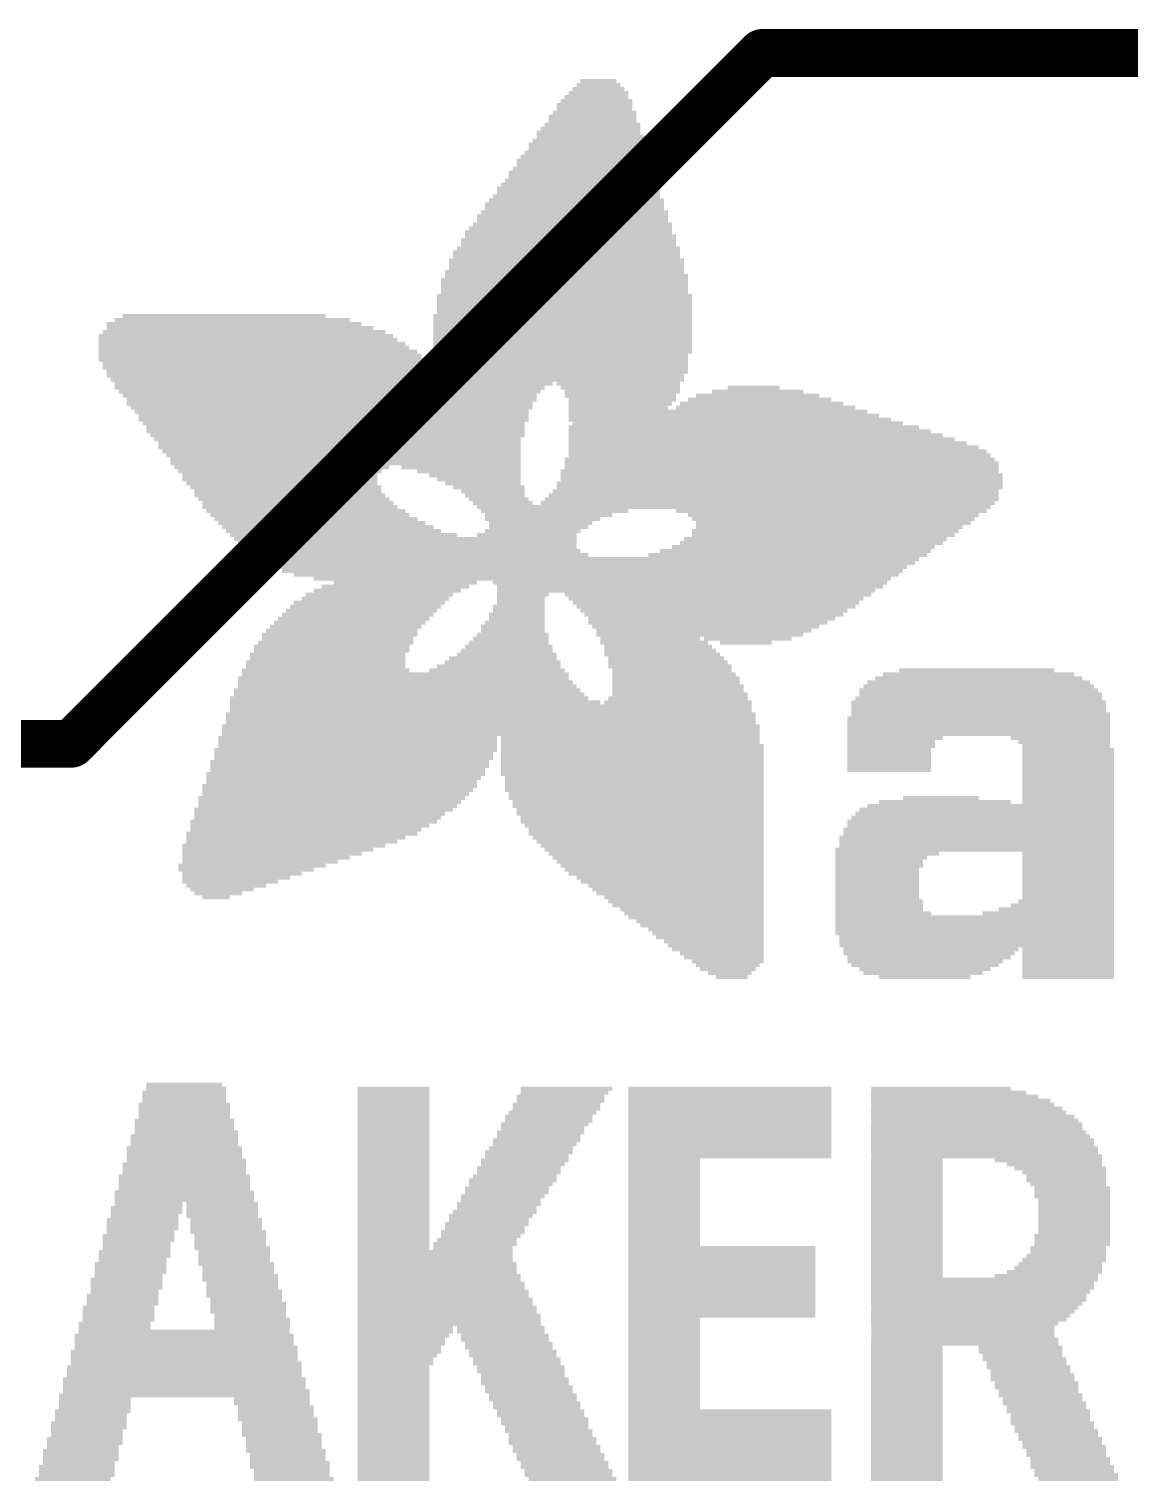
# Model space of a CAD drawing. Extents: x -11 to 71.5, y -12.5 to 39.9.
# Drawn here: x 48.94 to 54.79, y 10.57 to 18.29 of the extents above; entities that cross this region are included whole.
import ezdxf

# ---------------------------------------------------------------- set-up
doc = ezdxf.new("R2010")
doc.units = 0
doc.layers.add('1', color=12, linetype='CONTINUOUS')
doc.layers.add('21', color=40, linetype='CONTINUOUS')

# ---------------------------------------------------------------- blocks, each defined once
blk = doc.blocks.new('RECT')
blk.add_solid([(-0.5, -0.5), (0.5, -0.5), (-0.5, 0.5), (0.5, 0.5)])

msp = doc.modelspace()

# ---------------------------------------------------------------- linework, layer by layer
at = {"layer": '1', "const_width": 0.254}
for points in [[(49.161, 14.49), (52.832, 18.161)], [(52.832, 18.161), (61.722, 18.161)], [(49.161, 14.49), (43.065, 14.49)]]:
    msp.add_lwpolyline(points, dxfattribs=at)
at = {"layer": '1', "const_width": 0.127}
for points in [[(52.832, 18.2245, 1), (52.832, 18.0975)], [(52.8769, 18.1161, 1), (52.7871, 18.2059)], [(49.1161, 14.5349, 1), (49.2059, 14.4451)], [(49.161, 14.4265, 1), (49.161, 14.5535)]]:
    msp.add_lwpolyline(points, format="xyb", dxfattribs=at)

# ---------------------------------------------------------------- block references
at = {"layer": '21', "yscale": 0.0212}
for p, xscale in [((51.9621, 17.9698), 0.2752), ((51.9621, 17.9909), 0.2328), ((51.9621, 18.0121), 0.1905), ((51.9515, 17.9063), 0.381), ((51.9515, 17.9274), 0.3387), ((51.9621, 17.9486), 0.3175), ((51.9303, 17.8216), 0.4657), ((51.9409, 17.8428), 0.4445), ((51.9409, 17.8851), 0.4022), ((51.9409, 17.8639), 0.4022), ((51.9092, 17.737), 0.5503), ((51.9198, 17.7581), 0.5291), ((51.9303, 17.7793), 0.508), ((51.9303, 17.8005), 0.4657), ((51.8986, 17.6735), 0.6138), ((51.9092, 17.6946), 0.5926), ((51.9198, 17.7158), 0.5715), ((51.888, 17.5888), 0.7196), ((51.888, 17.61), 0.6773), ((51.8986, 17.6311), 0.6561), ((51.9092, 17.6523), 0.635), ((51.8774, 17.5253), 0.7831), ((51.8774, 17.5041), 0.7831), ((51.8774, 17.5465), 0.7408), ((51.888, 17.5676), 0.7196), ((51.8563, 17.4406), 0.8678), ((51.8668, 17.4618), 0.8466), ((51.8668, 17.483), 0.8043), ((51.8351, 17.356), 0.9525), ((51.8457, 17.3771), 0.9313), ((51.8457, 17.3983), 0.889), ((51.8563, 17.4195), 0.8678), ((51.8245, 17.2925), 1.016), ((51.8351, 17.3136), 0.9948), ((51.8351, 17.3348), 0.9525), ((51.8033, 17.2078), 1.1006), ((51.8139, 17.229), 1.0795), ((51.8245, 17.2501), 1.0583), ((51.8245, 17.2713), 1.016), ((51.8033, 17.1231), 1.1853), ((51.8033, 17.1655), 1.143), ((51.8033, 17.1443), 1.143), ((51.8139, 17.1866), 1.1218), ((51.7928, 17.0597), 1.2488), ((51.7928, 17.102), 1.2065), ((51.7928, 17.0808), 1.2065), ((51.7822, 16.9962), 1.2699), ((51.7928, 16.975), 1.2911), ((51.7928, 17.0385), 1.2488), ((51.7928, 17.0173), 1.2488), ((51.7822, 16.9538), 1.3123), ((51.7822, 16.9327), 1.3123), ((51.7822, 16.9115), 1.3123), ((51.7822, 16.8903), 1.3123), ((51.7822, 16.8692), 1.3546), ((51.7822, 16.848), 1.3546), ((51.7822, 16.8268), 1.3546), ((50.0148, 16.7422), 1.2488), ((49.9725, 16.7633), 1.0795), ((51.7716, 16.7633), 1.3758), ((51.7716, 16.7422), 1.3758), ((51.7822, 16.8057), 1.3546), ((51.7822, 16.7845), 1.3546), ((50.0889, 16.6575), 1.5663), ((50.0783, 16.6787), 1.5028), ((50.0254, 16.721), 1.3546), ((50.0572, 16.6998), 1.4181), ((51.7716, 16.721), 1.3758), ((51.7716, 16.6998), 1.3758), ((51.7716, 16.6787), 1.3758), ((51.7716, 16.6575), 1.3758), ((50.0995, 16.6363), 1.5874), ((50.1207, 16.6152), 1.6298), ((50.1312, 16.594), 1.6509), ((51.7716, 16.6363), 1.3758), ((51.7716, 16.6152), 1.3758), ((51.7716, 16.594), 1.3758), ((50.1524, 16.5728), 1.6933), ((50.163, 16.5517), 1.7144), ((50.1736, 16.5305), 1.7356), ((50.1947, 16.5093), 1.7356), ((51.7716, 16.5728), 1.3758), ((51.7716, 16.5517), 1.3334), ((51.7716, 16.5305), 1.3334), ((51.7716, 16.5093), 1.3334), ((50.2053, 16.4882), 1.7568), ((50.8932, 16.467), 3.0902), ((50.2265, 16.4458), 1.7568), ((50.8932, 16.4247), 3.0479), ((51.7716, 16.4882), 1.3334), ((51.7716, 16.4458), 1.2911), ((50.5546, 16.4035), 2.3282), ((50.5334, 16.3823), 2.2859), ((50.5334, 16.3612), 2.2436), ((52.0679, 16.4035), 0.6561), ((52.0785, 16.3823), 0.635), ((52.0891, 16.3612), 0.6138), ((52.8087, 16.3612), 0.4868), ((52.7876, 16.3823), 0.2752), ((50.5334, 16.34), 2.2012), ((50.544, 16.3188), 2.1801), ((50.5334, 16.2977), 2.1589), ((50.544, 16.2765), 2.1377), ((52.0785, 16.34), 0.5926), ((52.0785, 16.2977), 0.5503), ((52.0891, 16.3188), 0.5715), ((52.0679, 16.2765), 0.5291), ((52.8511, 16.2765), 0.9525), ((52.8299, 16.2977), 0.8678), ((52.8193, 16.3188), 0.762), ((52.8087, 16.34), 0.6561), ((50.544, 16.2553), 2.0954), ((50.5546, 16.2342), 2.0743), ((50.5546, 16.213), 2.0743), ((52.6288, 16.2342), 1.6509), ((52.5971, 16.2553), 1.5874), ((52.6606, 16.213), 1.7144), ((50.5546, 16.1919), 2.0319), ((50.5651, 16.1707), 2.0108), ((50.5651, 16.1495), 2.0108), ((50.5757, 16.1284), 1.9896), ((52.7346, 16.1707), 1.8626), ((52.7664, 16.1495), 1.9261), ((52.7981, 16.1284), 1.9896), ((52.7029, 16.1919), 1.7568), ((50.5757, 16.1072), 1.9473), ((50.5863, 16.086), 1.9261), ((50.5863, 16.0649), 1.9261), ((50.5969, 16.0437), 1.9049), ((52.8616, 16.086), 2.1166), ((52.8299, 16.1072), 2.0531), ((52.8934, 16.0649), 2.1801), ((52.9146, 16.0437), 2.2224), ((50.6075, 16.0225), 1.8838), ((50.6181, 16.0014), 1.8626), ((50.6181, 15.9802), 1.8626), ((52.9357, 15.9802), 2.3071), ((52.9251, 16.0014), 2.2859), ((52.9251, 16.0225), 2.2436), ((50.2794, 15.959), 1.143), ((50.2688, 15.9379), 1.0795), ((50.2688, 15.9167), 1.0371), ((50.2688, 15.8955), 1.0371), ((51.2319, 15.959), 0.635), ((51.2742, 15.9379), 0.5503), ((51.3059, 15.9167), 0.4868), ((51.3271, 15.8955), 0.4445), ((52.9251, 15.9379), 2.3282), ((52.9357, 15.9167), 2.3494), ((52.9357, 15.8955), 2.3494), ((52.9357, 15.959), 2.3071), ((50.2794, 15.8744), 1.016), ((50.3006, 15.8532), 1.016), ((50.3217, 15.8109), 1.016), ((50.3112, 15.832), 0.9948), ((51.3483, 15.8744), 0.4022), ((51.38, 15.8532), 0.381), ((51.4012, 15.832), 0.3387), ((51.4118, 15.8109), 0.3175), ((52.8934, 15.8109), 2.3917), ((52.904, 15.832), 2.3706), ((52.9251, 15.8744), 2.3706), ((52.9251, 15.8532), 2.3706), ((50.3429, 15.7897), 1.016), ((50.3641, 15.7685), 1.016), ((50.3747, 15.7474), 1.0371), ((51.4329, 15.7897), 0.3175), ((51.4541, 15.7685), 0.3175), ((52.6817, 15.7474), 2.7304), ((52.8616, 15.7685), 2.4129), ((52.8828, 15.7897), 2.4129), ((50.4064, 15.7262), 1.0583), ((50.4276, 15.705), 1.0583), ((50.4593, 15.6839), 1.0795), ((50.4911, 15.6627), 1.1006), ((51.7293, 15.7262), 0.7831), ((51.6975, 15.705), 0.6773), ((51.6658, 15.6839), 0.6138), ((51.6552, 15.6627), 0.5503), ((53.2003, 15.7262), 1.6509), ((53.2109, 15.705), 1.5451), ((53.2109, 15.6839), 1.5028), ((53.2109, 15.6627), 1.4604), ((50.5228, 15.6415), 1.1218), ((50.5546, 15.6204), 1.143), ((50.6075, 15.5992), 1.2065), ((50.9355, 15.578), 1.8203), ((51.5811, 15.5992), 0.5291), ((51.6129, 15.6204), 0.508), ((51.6446, 15.6415), 0.5291), ((53.1156, 15.578), 1.3969), ((53.1685, 15.6204), 1.4181), ((53.158, 15.5992), 1.3969), ((53.1897, 15.6415), 1.4181), ((50.9461, 15.5569), 1.7991), ((50.9567, 15.5357), 1.7779), ((50.9779, 15.5145), 1.7779), ((53.0098, 15.5145), 1.4393), ((53.0521, 15.5357), 1.3969), ((53.0945, 15.5569), 1.3969), ((51.0202, 15.4934), 1.7779), ((51.9092, 15.4722), 3.5135), ((51.9198, 15.451), 3.45), ((51.9198, 15.4299), 3.3654), ((52.9675, 15.4934), 1.4816), ((51.9303, 15.4087), 3.3019), ((51.9515, 15.3876), 3.2172), ((51.9833, 15.3664), 3.069), ((50.9355, 15.3452), 0.762), ((52.4489, 15.3452), 2.0954), ((50.798, 15.2817), 0.7831), ((50.8403, 15.3029), 0.7831), ((50.8826, 15.3241), 0.7831), ((52.4277, 15.3029), 2.0108), ((51.5599, 15.2817), 0.2752), ((52.4489, 15.3241), 2.0531), ((52.5971, 15.2817), 1.6298), ((50.7027, 15.1971), 0.8043), ((50.7239, 15.2182), 0.8043), ((50.7451, 15.2394), 0.8043), ((50.7768, 15.2606), 0.7831), ((51.5388, 15.2182), 0.2752), ((51.5388, 15.1971), 0.2752), ((51.5494, 15.2606), 0.254), ((51.5494, 15.2394), 0.254), ((52.5865, 15.2606), 1.5663), ((52.5865, 15.2394), 1.5239), ((52.5865, 15.2182), 1.4816), ((52.5759, 15.1971), 1.4181), ((50.6181, 15.1124), 0.8043), ((50.6392, 15.1336), 0.8043), ((50.6604, 15.1547), 0.8043), ((50.6816, 15.1759), 0.8043), ((51.507, 15.1124), 0.3387), ((51.5176, 15.1336), 0.3175), ((51.5282, 15.1759), 0.2963), ((51.5282, 15.1547), 0.2963), ((52.5759, 15.1759), 1.3758), ((52.5653, 15.1547), 1.3123), ((52.5442, 15.1336), 1.27), ((52.5336, 15.1124), 1.2065), ((50.5863, 15.0701), 0.8255), ((50.5757, 15.0489), 0.8043), ((50.5969, 15.0912), 0.8043), ((51.4964, 15.0489), 0.4022), ((51.507, 15.0701), 0.381), ((51.507, 15.0912), 0.3387), ((52.523, 15.0912), 1.143), ((52.5018, 15.0701), 1.1006), ((52.2372, 15.0489), 0.5291), ((52.7558, 15.0489), 0.4656), ((50.5228, 14.9642), 0.8255), ((50.544, 15.0066), 0.8255), ((50.544, 14.9854), 0.8255), ((50.5651, 15.0277), 0.8255), ((51.4753, 14.9642), 0.5291), ((51.4753, 14.9854), 0.4868), ((51.4859, 15.0066), 0.4656), ((51.4859, 15.0277), 0.4233), ((52.2584, 15.0277), 0.5715), ((52.3007, 14.9642), 0.6138), ((52.2796, 15.0066), 0.5715), ((52.2902, 14.9854), 0.5926), ((52.7452, 15.0277), 0.2752), ((50.5122, 14.9219), 0.8466), ((50.5122, 14.9007), 0.8466), ((50.5228, 14.9431), 0.8255), ((51.4329, 14.9007), 0.6561), ((51.4541, 14.9219), 0.6138), ((51.4541, 14.9431), 0.5715), ((52.3219, 14.9431), 0.6138), ((52.3325, 14.9219), 0.635), ((52.3431, 14.9007), 0.6561), ((50.9355, 14.8161), 1.7779), ((50.925, 14.8372), 1.7568), ((50.5122, 14.8796), 0.889), ((50.9355, 14.8584), 1.7356), ((51.4224, 14.8796), 0.7196), ((52.3642, 14.8584), 0.6561), ((52.3748, 14.8372), 0.6773), ((52.3748, 14.8161), 0.6773), ((52.3537, 14.8796), 0.635), ((53.9834, 14.8161), 1.1853), ((53.9834, 14.8372), 1.1006), ((53.9834, 14.8584), 1.016), ((53.9728, 14.8796), 0.8255), ((50.9567, 14.7314), 1.9049), ((50.9461, 14.7737), 1.8414), ((50.9567, 14.7526), 1.8626), ((50.9461, 14.7949), 1.7991), ((52.3854, 14.7314), 0.7408), ((52.3854, 14.7949), 0.6985), ((52.3854, 14.7737), 0.6985), ((52.396, 14.7526), 0.7196), ((53.9834, 14.7314), 1.3123), ((53.9834, 14.7737), 1.2699), ((53.994, 14.7526), 1.2911), ((53.9834, 14.7949), 1.2276), ((51.3906, 14.6891), 2.7727), ((51.3906, 14.6679), 2.7727), ((50.9885, 14.7102), 1.9684), ((52.3854, 14.7102), 0.7831), ((53.9834, 14.7102), 1.3546), ((53.9834, 14.6891), 1.3546), ((53.9834, 14.6679), 1.3546), ((51.3906, 14.5833), 2.8574), ((51.3906, 14.6467), 2.8151), ((51.3906, 14.6256), 2.8151), ((51.3906, 14.6044), 2.8151), ((53.9834, 14.6256), 1.3969), ((53.9834, 14.6044), 1.3969), ((53.9834, 14.5833), 1.3969), ((53.994, 14.6467), 1.3758), ((50.6816, 14.5198), 1.4816), ((50.6816, 14.4986), 1.4816), ((51.3906, 14.5621), 2.8574), ((51.3906, 14.5409), 2.8574), ((52.1314, 14.5198), 1.3758), ((52.1314, 14.4986), 1.3758), ((53.5389, 14.5198), 0.508), ((53.9834, 14.5621), 1.3969), ((53.9834, 14.5409), 1.3969), ((53.5178, 14.4986), 0.4656), ((54.4173, 14.5198), 0.5291), ((54.4385, 14.4986), 0.4868), ((50.671, 14.4563), 1.5028), ((50.6604, 14.4351), 1.4816), ((50.6816, 14.4774), 1.4816), ((52.142, 14.4774), 1.3969), ((52.142, 14.4563), 1.3969), ((52.142, 14.4351), 1.3969), ((53.5072, 14.4563), 0.4445), ((53.5072, 14.4351), 0.4445), ((53.5178, 14.4774), 0.4656), ((54.4491, 14.4774), 0.4657), ((54.4597, 14.4563), 0.4868), ((54.4597, 14.4351), 0.4868), ((50.6392, 14.3928), 1.4816), ((50.6392, 14.3716), 1.4816), ((50.6286, 14.3504), 1.4604), ((50.6604, 14.4139), 1.4816), ((52.142, 14.4139), 1.3969), ((52.142, 14.3928), 1.3969), ((52.142, 14.3716), 1.3969), ((52.142, 14.3504), 1.3969), ((53.5072, 14.4139), 0.4445), ((53.5072, 14.3928), 0.4445), ((53.5072, 14.3716), 0.4445), ((53.5072, 14.3504), 0.4445), ((54.4597, 14.4139), 0.4868), ((54.4597, 14.3928), 0.4868), ((54.4597, 14.3716), 0.4868), ((54.4597, 14.3504), 0.4868), ((50.5863, 14.2658), 1.4604), ((50.5969, 14.2869), 1.4393), ((50.6181, 14.3293), 1.4816), ((50.6075, 14.3081), 1.4604), ((52.142, 14.3293), 1.3969), ((52.1526, 14.3081), 1.3758), ((52.1526, 14.2869), 1.3758), ((52.1526, 14.2658), 1.3758), ((54.4597, 14.3293), 0.4868), ((54.4597, 14.3081), 0.4868), ((54.4597, 14.2869), 0.4868), ((54.4597, 14.2658), 0.4868), ((50.544, 14.2023), 1.4181), ((50.5757, 14.2446), 1.4393), ((50.5651, 14.2234), 1.4181), ((52.1526, 14.2446), 1.3758), ((52.1632, 14.2234), 1.3546), ((52.1632, 14.2023), 1.3546), ((53.7824, 14.2023), 0.4022), ((54.4597, 14.2446), 0.4868), ((54.4597, 14.2234), 0.4868), ((54.4597, 14.2023), 0.4868), ((50.5016, 14.1388), 1.3758), ((50.4805, 14.1176), 1.3334), ((50.5334, 14.1811), 1.3969), ((50.5228, 14.1599), 1.3758), ((52.1737, 14.1811), 1.3334), ((52.1737, 14.1599), 1.3334), ((52.1843, 14.1388), 1.3123), ((52.1843, 14.1176), 1.3123), ((54.0152, 14.1176), 1.3758), ((54.0258, 14.1388), 1.3546), ((54.0469, 14.1599), 1.3123), ((53.8035, 14.1811), 0.6985), ((54.4597, 14.1811), 0.4868), ((50.4487, 14.0753), 1.3123), ((50.4276, 14.0541), 1.2699), ((50.4064, 14.0329), 1.2276), ((50.4699, 14.0964), 1.3123), ((52.1949, 14.0964), 1.2911), ((52.1949, 14.0753), 1.2911), ((52.2055, 14.0541), 1.27), ((52.2161, 14.0329), 1.2488), ((53.9834, 14.0329), 1.4393), ((53.994, 14.0753), 1.4181), ((53.994, 14.0541), 1.4181), ((54.0046, 14.0964), 1.3969), ((50.3852, 14.0118), 1.2276), ((50.3535, 13.9906), 1.1641), ((50.3323, 13.9694), 1.1218), ((52.2161, 14.0118), 1.2488), ((52.2267, 13.9906), 1.2276), ((52.2372, 13.9694), 1.2065), ((53.9728, 13.9906), 1.4604), ((53.9728, 13.9694), 1.4604), ((53.9834, 14.0118), 1.4393), ((50.2582, 13.9271), 1.016), ((50.1947, 13.8848), 0.889), ((50.29, 13.9483), 1.0795), ((50.2265, 13.9059), 0.9525), ((52.2478, 13.9483), 1.1853), ((52.2584, 13.9271), 1.1641), ((52.269, 13.9059), 1.143), ((52.2796, 13.8848), 1.1218), ((53.9623, 13.9271), 1.4816), ((53.4966, 13.9059), 0.5503), ((53.4649, 13.8848), 0.4868), ((53.9728, 13.9483), 1.4604), ((54.4597, 13.9059), 0.4868), ((54.4597, 13.8848), 0.4868), ((50.1207, 13.8424), 0.7831), ((50.0889, 13.8213), 0.7196), ((50.163, 13.8636), 0.8255), ((52.2902, 13.8636), 1.1006), ((52.3007, 13.8424), 1.0795), ((52.3113, 13.8213), 1.0583), ((53.4437, 13.8213), 0.4445), ((53.4543, 13.8636), 0.4656), ((53.4543, 13.8424), 0.4656), ((54.4597, 13.8636), 0.4868), ((54.4597, 13.8424), 0.4868), ((54.4597, 13.8213), 0.4868), ((50.0677, 13.8001), 0.635), ((50.0042, 13.7578), 0.508), ((50.036, 13.7789), 0.5715), ((49.9831, 13.7366), 0.4233), ((52.3219, 13.8001), 1.0371), ((52.3431, 13.7789), 0.9948), ((52.3537, 13.7578), 0.9736), ((52.3748, 13.7366), 0.9313), ((53.4437, 13.8001), 0.4445), ((53.4437, 13.7789), 0.4445), ((53.4437, 13.7578), 0.4445), ((53.4437, 13.7366), 0.4445), ((54.4597, 13.8001), 0.4868), ((54.4597, 13.7789), 0.4868), ((54.4597, 13.7578), 0.4868), ((54.4597, 13.7366), 0.4868), ((49.9619, 13.7155), 0.3387), ((49.9408, 13.6943), 0.254), ((49.9302, 13.6731), 0.1482), ((52.3854, 13.7155), 0.9101), ((52.396, 13.6943), 0.889), ((52.4172, 13.6731), 0.8466), ((52.4277, 13.652), 0.8255), ((53.4437, 13.7155), 0.4445), ((53.4437, 13.6943), 0.4445), ((53.4437, 13.6731), 0.4445), ((53.4543, 13.652), 0.4656), ((54.4491, 13.652), 0.508), ((54.4597, 13.7155), 0.4868), ((54.4597, 13.6943), 0.4868), ((54.4597, 13.6731), 0.4868), ((52.4383, 13.6308), 0.8043), ((52.4595, 13.6096), 0.762), ((52.4701, 13.5885), 0.7408), ((53.4754, 13.5885), 0.508), ((53.4543, 13.6308), 0.4656), ((53.4543, 13.6096), 0.4656), ((54.3538, 13.5885), 0.6985), ((54.3962, 13.6096), 0.6138), ((54.4279, 13.6308), 0.5503), ((52.4807, 13.5673), 0.7196), ((52.5018, 13.5461), 0.6773), ((52.5124, 13.525), 0.6561), ((52.5336, 13.5038), 0.6138), ((53.9623, 13.5673), 1.4816), ((53.9623, 13.5461), 1.4816), ((53.9623, 13.525), 1.4816), ((53.9623, 13.5038), 1.4816), ((52.5442, 13.4826), 0.5926), ((52.5547, 13.4615), 0.5715), ((52.5759, 13.4403), 0.5291), ((52.5865, 13.4191), 0.508), ((53.9623, 13.4826), 1.4816), ((53.9728, 13.4615), 1.4604), ((53.9728, 13.4403), 1.4604), ((53.9728, 13.4191), 1.4604), ((52.5971, 13.398), 0.4868), ((52.6182, 13.3768), 0.4445), ((52.6288, 13.3556), 0.4233), ((53.7294, 13.398), 0.9313), ((53.7189, 13.3768), 0.9101), ((53.7189, 13.3556), 0.8678), ((54.4597, 13.398), 0.4868), ((54.4597, 13.3768), 0.4868), ((54.4597, 13.3556), 0.4868), ((52.65, 13.3345), 0.381), ((52.65, 13.3133), 0.3387), ((52.65, 13.2921), 0.2963), ((52.6606, 13.271), 0.2328), ((53.6977, 13.3345), 0.8255), ((53.6977, 13.3133), 0.7831), ((53.6977, 13.2921), 0.6985), ((53.6871, 13.271), 0.635), ((54.4597, 13.3345), 0.4868), ((54.4597, 13.3133), 0.4868), ((54.4597, 13.2921), 0.4868), ((54.4597, 13.271), 0.4868), ((52.6711, 13.2498), 0.1693), ((53.6977, 13.2498), 0.4868), ((54.4597, 13.2498), 0.4868), ((49.7608, 12.6783), 0.4022), ((49.7714, 12.6572), 0.4233), ((50.872, 12.6572), 0.381), ((51.7928, 12.6572), 0.4868), ((52.6606, 12.6572), 1.0795), ((53.7824, 12.6572), 0.7408), ((49.7608, 12.5725), 0.4868), ((49.7608, 12.636), 0.4445), ((49.7608, 12.6148), 0.4445), ((49.7608, 12.5937), 0.4445), ((50.872, 12.636), 0.381), ((50.872, 12.6148), 0.381), ((50.872, 12.5937), 0.381), ((50.872, 12.5725), 0.381), ((51.7398, 12.5725), 0.4656), ((51.761, 12.6148), 0.4656), ((51.761, 12.5937), 0.4656), ((51.7822, 12.636), 0.4656), ((52.6606, 12.636), 1.0795), ((52.6606, 12.6148), 1.0795), ((52.6606, 12.5937), 1.0795), ((52.6606, 12.5725), 1.0795), ((53.8247, 12.636), 0.8255), ((53.8564, 12.6148), 0.889), ((53.8882, 12.5937), 0.9525), ((53.8988, 12.5725), 0.9736), ((49.7608, 12.5513), 0.4868), ((49.7608, 12.5302), 0.4868), ((49.7608, 12.509), 0.4868), ((50.872, 12.5513), 0.381), ((50.872, 12.5302), 0.381), ((50.872, 12.509), 0.381), ((51.6975, 12.509), 0.4657), ((51.7187, 12.5302), 0.4656), ((51.7398, 12.5513), 0.4656), ((52.6606, 12.5513), 1.0795), ((52.6606, 12.5302), 1.0795), ((52.6606, 12.509), 1.0795), ((53.9199, 12.5513), 1.016), ((53.9305, 12.5302), 1.0371), ((53.9517, 12.509), 1.0795), ((49.7608, 12.4878), 0.5291), ((49.7608, 12.4667), 0.5291), ((49.7608, 12.4455), 0.5291), ((49.7714, 12.4243), 0.5503), ((50.872, 12.4878), 0.381), ((50.872, 12.4667), 0.381), ((50.872, 12.4455), 0.381), ((50.872, 12.4243), 0.381), ((51.6552, 12.4243), 0.4656), ((51.6763, 12.4667), 0.4657), ((51.6658, 12.4455), 0.4445), ((51.6975, 12.4878), 0.4657), ((52.6606, 12.4878), 1.0795), ((52.6606, 12.4667), 1.0795), ((52.6606, 12.4455), 1.0795), ((52.6606, 12.4243), 1.0795), ((53.9728, 12.4667), 1.1218), ((53.9728, 12.4455), 1.1218), ((53.9834, 12.4243), 1.143), ((53.9623, 12.4878), 1.1006), ((49.7608, 12.3397), 0.6138), ((49.7608, 12.4032), 0.5715), ((49.7608, 12.382), 0.5715), ((49.7608, 12.3608), 0.5715), ((50.872, 12.4032), 0.381), ((50.872, 12.382), 0.381), ((50.872, 12.3608), 0.381), ((50.872, 12.3397), 0.381), ((51.6023, 12.3397), 0.4445), ((51.6234, 12.3608), 0.4445), ((51.634, 12.382), 0.4657), ((51.6446, 12.4032), 0.4445), ((52.6606, 12.4032), 1.0795), ((52.6606, 12.382), 1.0795), ((52.6606, 12.3608), 1.0795), ((52.6606, 12.3397), 1.0795), ((53.994, 12.4032), 1.1641), ((54.0152, 12.3397), 1.2065), ((54.0046, 12.382), 1.1853), ((54.0046, 12.3608), 1.1853), ((49.7608, 12.3185), 0.6138), ((49.7608, 12.2973), 0.6138), ((49.7714, 12.2762), 0.635), ((50.872, 12.3185), 0.381), ((50.872, 12.2973), 0.381), ((50.872, 12.2762), 0.381), ((51.5705, 12.2762), 0.4657), ((51.5811, 12.2973), 0.4445), ((51.5917, 12.3185), 0.4657), ((52.3113, 12.2762), 0.381), ((52.6606, 12.3185), 1.0795), ((52.6606, 12.2973), 1.0795), ((54.0152, 12.3185), 1.2065), ((53.6024, 12.2762), 0.381), ((54.0258, 12.2973), 1.2276), ((54.3538, 12.2762), 0.5715), ((49.7608, 12.1915), 0.6985), ((49.7608, 12.255), 0.6561), ((49.7608, 12.2338), 0.6561), ((49.7608, 12.2127), 0.6561), ((50.872, 12.255), 0.381), ((50.872, 12.2338), 0.381), ((50.872, 12.2127), 0.381), ((50.872, 12.1915), 0.381), ((51.5176, 12.1915), 0.4445), ((51.5388, 12.2338), 0.4445), ((51.5388, 12.2127), 0.4445), ((51.5599, 12.255), 0.4445), ((52.3113, 12.255), 0.381), ((52.3113, 12.2338), 0.381), ((52.3113, 12.2127), 0.381), ((52.3113, 12.1915), 0.381), ((53.6024, 12.255), 0.381), ((53.6024, 12.2338), 0.381), ((53.6024, 12.2127), 0.381), ((53.6024, 12.1915), 0.381), ((54.3856, 12.255), 0.508), ((54.4173, 12.2338), 0.4868), ((54.4385, 12.2127), 0.4445), ((54.4491, 12.1915), 0.4233), ((49.7608, 12.1068), 0.7408), ((49.7608, 12.1703), 0.6985), ((49.7608, 12.1492), 0.6985), ((49.7608, 12.128), 0.6985), ((50.872, 12.1703), 0.381), ((50.872, 12.1492), 0.381), ((50.872, 12.128), 0.381), ((50.872, 12.1068), 0.381), ((51.4753, 12.128), 0.4445), ((51.4753, 12.1068), 0.4445), ((51.4964, 12.1492), 0.4445), ((51.507, 12.1703), 0.4656), ((52.3113, 12.1703), 0.381), ((52.3113, 12.1492), 0.381), ((52.3113, 12.128), 0.381), ((52.3113, 12.1068), 0.381), ((53.6024, 12.1703), 0.381), ((53.6024, 12.1492), 0.381), ((53.6024, 12.128), 0.381), ((53.6024, 12.1068), 0.381), ((54.4491, 12.1703), 0.4233), ((54.4597, 12.1492), 0.4022), ((54.4808, 12.128), 0.4022), ((54.4808, 12.1068), 0.4022), ((49.7608, 12.0857), 0.7408), ((49.7608, 12.0645), 0.7408), ((49.5704, 12.0434), 0.3598), ((49.9619, 12.0434), 0.381), ((50.872, 12.0857), 0.381), ((50.872, 12.0645), 0.381), ((50.872, 12.0434), 0.381), ((51.4329, 12.0434), 0.4445), ((51.4541, 12.0857), 0.4445), ((51.4435, 12.0645), 0.4233), ((52.3113, 12.0857), 0.381), ((52.3113, 12.0645), 0.381), ((52.3113, 12.0434), 0.381), ((53.6024, 12.0857), 0.381), ((53.6024, 12.0645), 0.381), ((53.6024, 12.0434), 0.381), ((54.4808, 12.0857), 0.4022), ((54.4914, 12.0645), 0.381), ((54.4914, 12.0434), 0.381), ((49.5386, 11.9587), 0.381), ((49.5598, 12.0222), 0.381), ((49.5598, 12.001), 0.381), ((49.5492, 11.9799), 0.3598), ((49.9619, 12.0222), 0.381), ((49.9619, 12.001), 0.381), ((49.9619, 11.9799), 0.381), ((49.9831, 11.9587), 0.381), ((50.872, 12.0222), 0.381), ((50.872, 12.001), 0.381), ((50.872, 11.9799), 0.381), ((50.872, 11.9587), 0.381), ((51.3906, 11.9799), 0.4445), ((51.38, 11.9587), 0.4233), ((51.4118, 12.001), 0.4445), ((51.4224, 12.0222), 0.4233), ((52.3113, 12.0222), 0.381), ((52.3113, 12.001), 0.381), ((52.3113, 11.9799), 0.381), ((52.3113, 11.9587), 0.381), ((53.6024, 12.0222), 0.381), ((53.6024, 12.001), 0.381), ((53.6024, 11.9799), 0.381), ((53.6024, 11.9587), 0.381), ((54.4914, 12.0222), 0.381), ((54.4914, 12.001), 0.381), ((54.4914, 11.9799), 0.381), ((54.4914, 11.9587), 0.381), ((49.5174, 11.874), 0.381), ((49.5386, 11.9375), 0.381), ((49.5386, 11.9164), 0.381), ((49.528, 11.8952), 0.3598), ((49.9831, 11.9375), 0.381), ((49.9831, 11.9164), 0.381), ((49.9937, 11.8952), 0.4022), ((50.0042, 11.874), 0.381), ((50.872, 11.9375), 0.381), ((50.872, 11.9164), 0.381), ((50.872, 11.8952), 0.381), ((50.872, 11.874), 0.381), ((51.3483, 11.8952), 0.4445), ((51.3377, 11.874), 0.4233), ((51.3694, 11.9375), 0.4445), ((51.3589, 11.9164), 0.4233), ((52.3113, 11.9375), 0.381), ((52.3113, 11.9164), 0.381), ((52.3113, 11.8952), 0.381), ((52.3113, 11.874), 0.381), ((53.6024, 11.9375), 0.381), ((53.6024, 11.9164), 0.381), ((53.6024, 11.8952), 0.381), ((53.6024, 11.874), 0.381), ((54.4808, 11.874), 0.4022), ((54.4914, 11.9375), 0.381), ((54.4914, 11.9164), 0.381), ((54.4914, 11.8952), 0.381), ((49.5174, 11.8529), 0.381), ((49.5069, 11.8317), 0.3598), ((49.5069, 11.8105), 0.3598), ((50.0042, 11.8529), 0.381), ((50.0042, 11.8317), 0.381), ((50.0148, 11.8105), 0.4022), ((50.872, 11.8529), 0.381), ((50.872, 11.8317), 0.381), ((50.872, 11.8105), 0.381), ((51.306, 11.8317), 0.4445), ((51.2954, 11.8105), 0.4233), ((51.3165, 11.8529), 0.4233), ((52.3113, 11.8529), 0.381), ((52.3113, 11.8317), 0.381), ((52.6182, 11.8105), 0.9948), ((53.6024, 11.8529), 0.381), ((53.6024, 11.8317), 0.381), ((53.6024, 11.8105), 0.381), ((54.4597, 11.8105), 0.4022), ((54.4808, 11.8529), 0.4022), ((54.4808, 11.8317), 0.4022), ((49.4751, 11.7259), 0.381), ((49.4963, 11.7894), 0.381), ((49.4963, 11.7682), 0.381), ((49.4857, 11.747), 0.3598), ((50.0254, 11.7894), 0.381), ((50.0254, 11.7682), 0.381), ((50.0254, 11.747), 0.381), ((50.036, 11.7259), 0.4022), ((51.0943, 11.7894), 0.8255), ((51.0943, 11.7682), 0.8255), ((51.0943, 11.747), 0.8255), ((51.1049, 11.7259), 0.8466), ((52.6182, 11.7894), 0.9948), ((52.6182, 11.7682), 0.9948), ((52.6182, 11.747), 0.9948), ((52.6182, 11.7259), 0.9948), ((53.6024, 11.7894), 0.381), ((53.6024, 11.7682), 0.381), ((53.6024, 11.747), 0.381), ((53.6024, 11.7259), 0.381), ((54.4173, 11.7259), 0.4445), ((54.4385, 11.747), 0.4445), ((54.4491, 11.7682), 0.4233), ((54.4597, 11.7894), 0.4022), ((49.4539, 11.6412), 0.381), ((49.4751, 11.7047), 0.381), ((49.4751, 11.6835), 0.381), ((49.4645, 11.6624), 0.3598), ((50.0466, 11.7047), 0.381), ((50.0466, 11.6835), 0.381), ((50.0572, 11.6624), 0.4022), ((50.0572, 11.6412), 0.4022), ((51.1049, 11.7047), 0.8466), ((51.1049, 11.6835), 0.8466), ((51.1155, 11.6624), 0.8678), ((51.1155, 11.6412), 0.8678), ((52.6182, 11.7047), 0.9948), ((52.6182, 11.6835), 0.9948), ((52.6182, 11.6624), 0.9948), ((52.6182, 11.6412), 0.9948), ((53.6024, 11.7047), 0.381), ((53.6024, 11.6835), 0.381), ((53.6024, 11.6624), 0.381), ((54.0152, 11.6412), 1.2065), ((54.3432, 11.6624), 0.5503), ((54.3856, 11.6835), 0.508), ((54.4067, 11.7047), 0.4657), ((49.4539, 11.62), 0.381), ((49.4539, 11.5989), 0.381), ((49.4434, 11.5777), 0.3598), ((50.0677, 11.62), 0.381), ((50.0677, 11.5989), 0.381), ((50.0783, 11.5777), 0.4022), ((51.126, 11.62), 0.889), ((51.126, 11.5989), 0.889), ((51.1366, 11.5777), 0.9101), ((52.6182, 11.62), 0.9948), ((52.6182, 11.5989), 0.9948), ((52.6182, 11.5777), 0.9948), ((53.994, 11.5777), 1.1641), ((54.0046, 11.62), 1.1853), ((54.0046, 11.5989), 1.1853), ((49.4116, 11.493), 0.381), ((49.4328, 11.5565), 0.381), ((49.4328, 11.5354), 0.381), ((49.4328, 11.5142), 0.381), ((50.0783, 11.5565), 0.4022), ((50.0889, 11.5354), 0.381), ((50.0995, 11.5142), 0.4021), ((50.0995, 11.493), 0.4021), ((51.1366, 11.5565), 0.9101), ((51.1472, 11.5354), 0.9313), ((51.1472, 11.5142), 0.9313), ((51.1578, 11.493), 0.9525), ((52.6182, 11.5565), 0.9948), ((52.6182, 11.5354), 0.9948), ((52.6182, 11.5142), 0.9948), ((52.6182, 11.493), 0.9948), ((53.9834, 11.5565), 1.143), ((53.9834, 11.5354), 1.143), ((53.9728, 11.5142), 1.1218), ((53.9623, 11.493), 1.1006), ((49.4116, 11.4719), 0.381), ((49.4116, 11.4507), 0.381), ((49.4116, 11.4295), 0.381), ((50.0995, 11.4719), 0.4021), ((50.1101, 11.4507), 0.381), ((50.1207, 11.4295), 0.4021), ((51.1578, 11.4719), 0.9525), ((51.1684, 11.4507), 0.9736), ((51.1684, 11.4295), 0.9736), ((52.6182, 11.4719), 0.9948), ((52.6182, 11.4507), 0.9948), ((52.3113, 11.4295), 0.381), ((53.9411, 11.4507), 1.0583), ((53.9517, 11.4719), 1.0795), ((53.9305, 11.4295), 1.0371), ((49.7608, 11.3449), 1.1641), ((49.3904, 11.4084), 0.381), ((49.3904, 11.3872), 0.381), ((49.7608, 11.366), 1.1218), ((50.1207, 11.4084), 0.4021), ((50.1207, 11.3872), 0.4021), ((50.9355, 11.3872), 0.508), ((50.9355, 11.366), 0.508), ((51.1684, 11.4084), 0.9736), ((50.925, 11.3449), 0.4868), ((51.4435, 11.3872), 0.4656), ((51.4435, 11.366), 0.4656), ((51.4647, 11.3449), 0.4656), ((52.3113, 11.4084), 0.381), ((52.3113, 11.3872), 0.381), ((52.3113, 11.366), 0.381), ((52.3113, 11.3449), 0.381), ((53.9093, 11.4084), 0.9948), ((53.8988, 11.3872), 0.9736), ((53.8988, 11.366), 0.9736), ((53.8988, 11.3449), 0.9736), ((49.7608, 11.2602), 1.2065), ((49.7608, 11.3237), 1.1641), ((49.7608, 11.3025), 1.1641), ((49.7714, 11.2814), 1.1853), ((50.9038, 11.2814), 0.4445), ((50.9038, 11.2602), 0.4445), ((50.9144, 11.3237), 0.4657), ((50.9144, 11.3025), 0.4657), ((51.4647, 11.3237), 0.4656), ((51.4859, 11.3025), 0.4656), ((51.4859, 11.2814), 0.4656), ((51.507, 11.2602), 0.4656), ((52.3113, 11.3237), 0.381), ((52.3113, 11.3025), 0.381), ((52.3113, 11.2814), 0.381), ((52.3113, 11.2602), 0.381), ((53.9093, 11.3237), 0.9948), ((53.9093, 11.3025), 0.9948), ((53.6024, 11.2814), 0.381), ((53.6024, 11.2602), 0.381), ((54.2057, 11.2814), 0.4445), ((54.2057, 11.2602), 0.4445), ((49.7608, 11.2391), 1.2065), ((49.7608, 11.2179), 1.2065), ((49.7714, 11.1967), 1.2276), ((50.8826, 11.2179), 0.4022), ((50.8826, 11.1967), 0.4022), ((50.8932, 11.2391), 0.4233), ((51.507, 11.2391), 0.4656), ((51.5282, 11.2179), 0.4657), ((51.5282, 11.1967), 0.4657), ((52.3113, 11.2391), 0.381), ((52.3113, 11.2179), 0.381), ((52.3113, 11.1967), 0.381), ((53.6024, 11.2391), 0.381), ((53.6024, 11.2179), 0.381), ((53.6024, 11.1967), 0.381), ((54.2268, 11.2179), 0.4445), ((54.2162, 11.2391), 0.4233), ((54.2374, 11.1967), 0.4233), ((49.7608, 11.1121), 1.2911), ((49.7608, 11.1756), 1.2488), ((49.7608, 11.1544), 1.2488), ((49.7608, 11.1332), 1.2488), ((50.872, 11.1756), 0.381), ((50.872, 11.1544), 0.381), ((50.872, 11.1332), 0.381), ((50.872, 11.1121), 0.381), ((51.5494, 11.1756), 0.4657), ((51.5494, 11.1544), 0.4657), ((51.5599, 11.1332), 0.4445), ((51.5705, 11.1121), 0.4657), ((52.3113, 11.1756), 0.381), ((52.3113, 11.1544), 0.381), ((52.3113, 11.1332), 0.381), ((52.3113, 11.1121), 0.381), ((53.6024, 11.1756), 0.381), ((53.6024, 11.1544), 0.381), ((53.6024, 11.1332), 0.381), ((53.6024, 11.1121), 0.381), ((54.248, 11.1756), 0.4445), ((54.2692, 11.1332), 0.4445), ((54.2692, 11.1121), 0.4445), ((54.2586, 11.1544), 0.4233), ((49.7608, 11.0274), 1.3334), ((49.7608, 11.0909), 1.2911), ((49.7608, 11.0697), 1.2911), ((49.7714, 11.0486), 1.3123), ((50.872, 11.0909), 0.381), ((50.872, 11.0697), 0.381), ((50.872, 11.0486), 0.381), ((50.872, 11.0274), 0.381), ((51.5705, 11.0909), 0.4657), ((51.5917, 11.0697), 0.4657), ((51.5917, 11.0486), 0.4657), ((51.6129, 11.0274), 0.4657), ((52.3113, 11.0909), 0.381), ((52.3113, 11.0697), 0.381), ((52.3113, 11.0486), 0.381), ((52.3113, 11.0274), 0.381), ((53.6024, 11.0909), 0.381), ((53.6024, 11.0697), 0.381), ((53.6024, 11.0486), 0.381), ((53.6024, 11.0274), 0.381), ((54.2903, 11.0909), 0.4445), ((54.2903, 11.0697), 0.4445), ((54.3009, 11.0486), 0.4233), ((54.3115, 11.0274), 0.4445), ((49.2846, 11.0062), 0.381), ((49.2846, 10.9851), 0.381), ((49.2846, 10.9639), 0.381), ((50.2265, 11.0062), 0.4022), ((50.2265, 10.9851), 0.4022), ((50.2477, 10.9639), 0.4022), ((50.872, 11.0062), 0.381), ((50.872, 10.9851), 0.381), ((50.872, 10.9639), 0.381), ((51.6129, 11.0062), 0.4657), ((51.634, 10.9851), 0.4657), ((51.634, 10.9639), 0.4657), ((52.3113, 11.0062), 0.381), ((52.3113, 10.9851), 0.381), ((52.3113, 10.9639), 0.381), ((53.6024, 11.0062), 0.381), ((53.6024, 10.9851), 0.381), ((53.6024, 10.9639), 0.381), ((54.3221, 11.0062), 0.4233), ((54.3327, 10.9851), 0.4445), ((54.3432, 10.9639), 0.4233), ((49.2529, 10.8792), 0.4022), ((49.274, 10.9427), 0.4022), ((49.2634, 10.9216), 0.381), ((49.2634, 10.9004), 0.381), ((50.2477, 10.9427), 0.4022), ((50.2477, 10.9216), 0.4022), ((50.2582, 10.9004), 0.4233), ((50.2688, 10.8792), 0.4022), ((50.872, 10.9427), 0.381), ((50.872, 10.9216), 0.381), ((50.872, 10.9004), 0.381), ((50.872, 10.8792), 0.381), ((51.6552, 10.9427), 0.4656), ((51.6552, 10.9216), 0.4656), ((51.6763, 10.9004), 0.4657), ((51.6763, 10.8792), 0.4657), ((52.6606, 10.9427), 1.0795), ((52.6606, 10.9216), 1.0795), ((52.6606, 10.9004), 1.0795), ((52.6606, 10.8792), 1.0795), ((53.6024, 10.9427), 0.381), ((53.6024, 10.9216), 0.381), ((53.6024, 10.9004), 0.381), ((53.6024, 10.8792), 0.381), ((54.3538, 10.9427), 0.4445), ((54.375, 10.8792), 0.4445), ((54.3644, 10.9216), 0.4233), ((54.3644, 10.9004), 0.4233), ((49.2317, 10.7946), 0.4022), ((49.2529, 10.8581), 0.4022), ((49.2423, 10.8369), 0.381), ((49.2423, 10.8157), 0.381), ((50.2688, 10.8581), 0.4022), ((50.2688, 10.8369), 0.4022), ((50.2794, 10.8157), 0.4233), ((50.29, 10.7946), 0.4022), ((50.872, 10.8581), 0.381), ((50.872, 10.8369), 0.381), ((50.872, 10.8157), 0.381), ((50.872, 10.7946), 0.381), ((51.6869, 10.8581), 0.4445), ((51.6975, 10.8369), 0.4657), ((51.7081, 10.8157), 0.4445), ((51.7187, 10.7946), 0.4656), ((52.6606, 10.8581), 1.0795), ((52.6606, 10.8369), 1.0795), ((52.6606, 10.8157), 1.0795), ((52.6606, 10.7946), 1.0795), ((53.6024, 10.8581), 0.381), ((53.6024, 10.8369), 0.381), ((53.6024, 10.8157), 0.381), ((53.6024, 10.7946), 0.381), ((54.3856, 10.8581), 0.4233), ((54.3962, 10.8369), 0.4445), ((54.4173, 10.7946), 0.4445), ((54.4067, 10.8157), 0.4233), ((49.2105, 10.7311), 0.4022), ((49.2317, 10.7734), 0.4022), ((49.2211, 10.7522), 0.381), ((50.29, 10.7734), 0.4022), ((50.29, 10.7522), 0.4022), ((50.3006, 10.7311), 0.4233), ((50.872, 10.7734), 0.381), ((50.872, 10.7522), 0.381), ((50.872, 10.7311), 0.381), ((51.7187, 10.7734), 0.4656), ((51.7398, 10.7522), 0.4656), ((51.7398, 10.7311), 0.4656), ((52.6606, 10.7734), 1.0795), ((52.6606, 10.7522), 1.0795), ((52.6606, 10.7311), 1.0795), ((53.6024, 10.7734), 0.381), ((53.6024, 10.7522), 0.381), ((53.6024, 10.7311), 0.381), ((54.4385, 10.7522), 0.4445), ((54.4279, 10.7734), 0.4233), ((54.4491, 10.7311), 0.4233), ((49.1894, 10.6464), 0.4022), ((49.2105, 10.7099), 0.4022), ((49.2105, 10.6887), 0.4022), ((49.2, 10.6676), 0.381), ((50.3112, 10.7099), 0.4022), ((50.3112, 10.6887), 0.4022), ((50.3217, 10.6676), 0.4233), ((50.3217, 10.6464), 0.4233), ((50.872, 10.7099), 0.381), ((50.872, 10.6887), 0.381), ((50.872, 10.6676), 0.381), ((50.872, 10.6464), 0.381), ((51.761, 10.7099), 0.4656), ((51.761, 10.6887), 0.4656), ((51.7822, 10.6676), 0.4656), ((51.7822, 10.6464), 0.4656), ((52.6606, 10.7099), 1.0795), ((52.6606, 10.6887), 1.0795), ((52.6606, 10.6676), 1.0795), ((52.6606, 10.6464), 1.0795), ((53.6024, 10.7099), 0.381), ((53.6024, 10.6887), 0.381), ((53.6024, 10.6676), 0.381), ((53.6024, 10.6464), 0.381), ((54.4491, 10.7099), 0.4233), ((54.4702, 10.6887), 0.4233), ((54.4702, 10.6676), 0.4233), ((54.4808, 10.6464), 0.4445), ((49.1682, 10.5829), 0.4022), ((49.1894, 10.6252), 0.4022), ((49.1894, 10.6041), 0.4022), ((50.3323, 10.6252), 0.4022), ((50.3323, 10.6041), 0.4022), ((50.3429, 10.5829), 0.4233), ((50.872, 10.6252), 0.381), ((50.872, 10.6041), 0.381), ((50.872, 10.5829), 0.381), ((51.8033, 10.6252), 0.4656), ((51.8033, 10.6041), 0.4656), ((51.8245, 10.5829), 0.4656), ((52.6606, 10.6252), 1.0795), ((52.6606, 10.6041), 1.0795), ((52.6606, 10.5829), 1.0795), ((53.6024, 10.6252), 0.381), ((53.6024, 10.6041), 0.381), ((53.6024, 10.5829), 0.381), ((54.4914, 10.6252), 0.4233), ((54.502, 10.6041), 0.4445), ((54.5126, 10.5829), 0.4233)]:
    msp.add_blockref('RECT', p, dxfattribs=dict(at, xscale=xscale))

doc.saveas('drawing.dxf')
